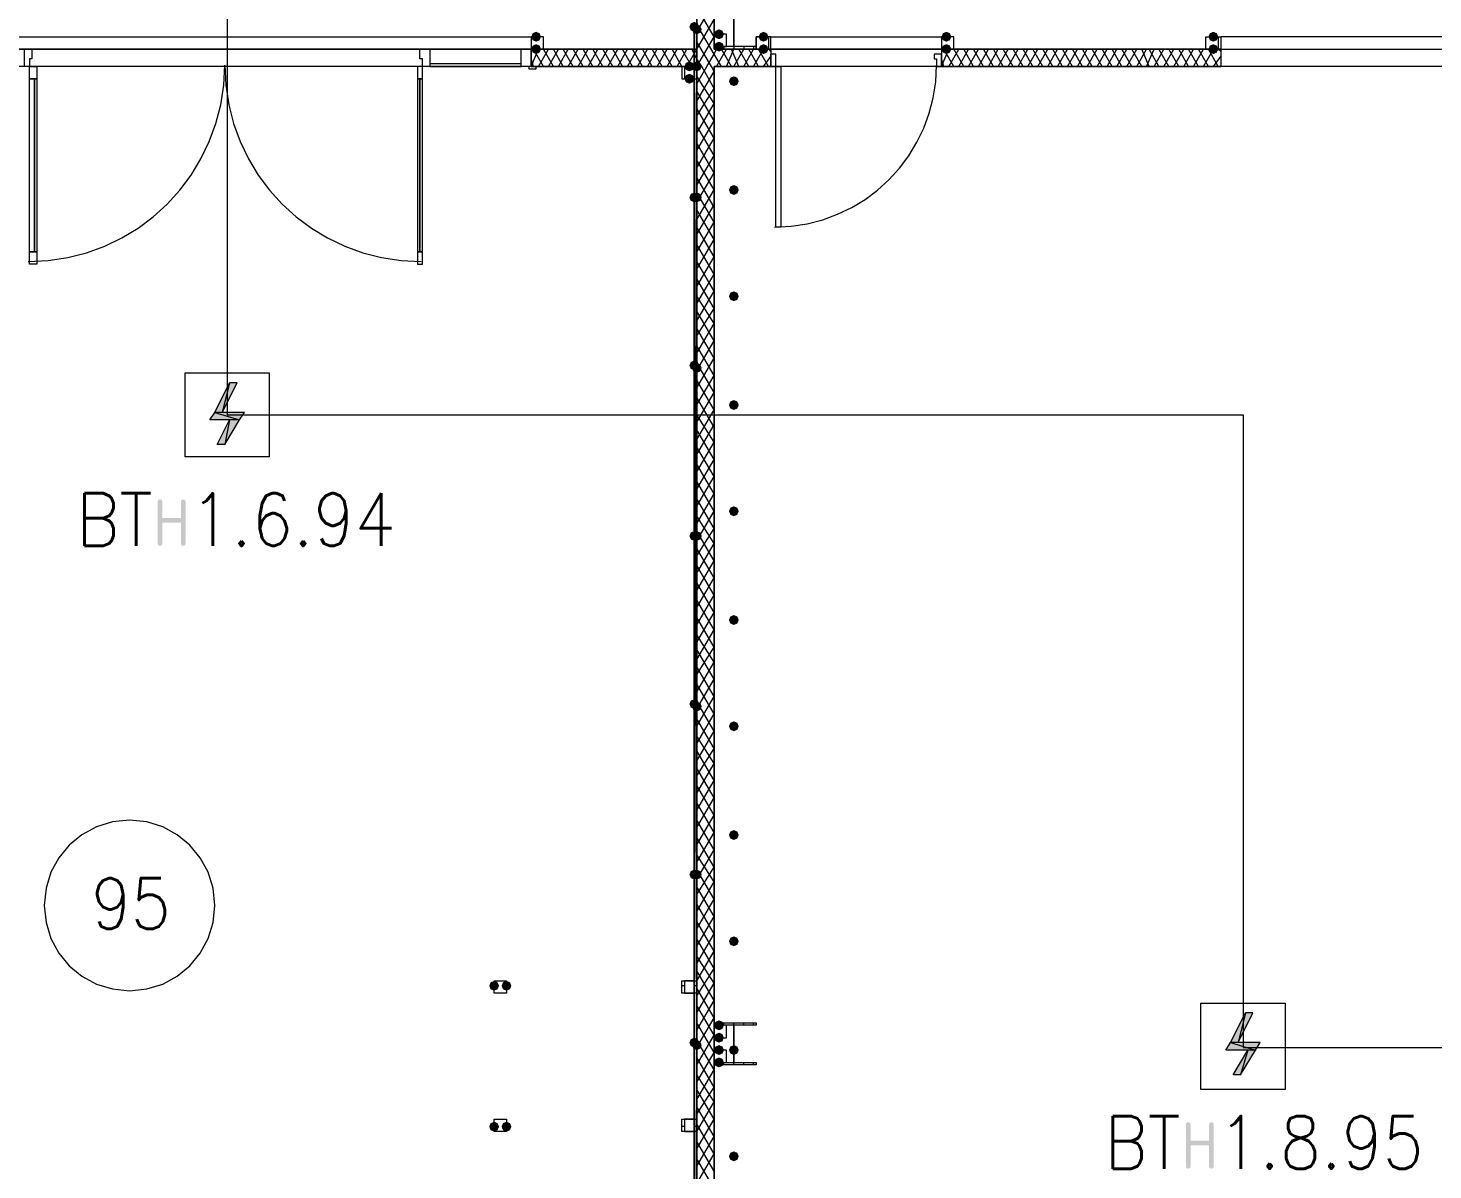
# Model space of a CAD drawing. Header units: millimetres. Extents: x 0 to 420, y 0 to 297.
# Drawn here: x 240.43 to 264.49, y 121.14 to 140.69 of the extents above; entities that cross this region are included whole.
import ezdxf

# ---------------------------------------------------------------- set-up
doc = ezdxf.new("R2010")
doc.units = ezdxf.units.MM
doc.styles.get("Standard").update_dxf_attribs({"font": 'STANDARD'})

msp = doc.modelspace()

# ---------------------------------------------------------------- hatches: boundary and pattern name
for color, points in [(254, [(251.925667, 140.716), (251.900796, 140.656204), (251.841, 140.631333), (251.781204, 140.656204), (251.756333, 140.716), (251.781204, 140.775796), (251.841, 140.800667), (251.900796, 140.775796)]), (7, [(249.216333, 140.546667), (249.191462, 140.486871), (249.131667, 140.462), (249.071871, 140.486871), (249.047, 140.546667), (249.071871, 140.606462), (249.131667, 140.631333), (249.191462, 140.606463)]), (254, [(251.968, 140.673667), (251.943129, 140.613871), (251.883333, 140.589), (251.823537, 140.613871), (251.798667, 140.673667), (251.823537, 140.733462), (251.883333, 140.758333), (251.943129, 140.733463)]), (254, [(251.968, 140.673667), (251.943129, 140.613871), (251.883333, 140.589), (251.823537, 140.613871), (251.798667, 140.673667), (251.823537, 140.733462), (251.883333, 140.758333), (251.943129, 140.733463)]), (7, [(252.349, 140.589), (252.324129, 140.529204), (252.264333, 140.504333), (252.204538, 140.529204), (252.179667, 140.589), (252.204537, 140.648796), (252.264333, 140.673667), (252.324129, 140.648796)]), (7, [(253.111, 140.546667), (253.086129, 140.486871), (253.026333, 140.462), (252.966538, 140.486871), (252.941667, 140.546667), (252.966537, 140.606462), (253.026333, 140.631333), (253.086129, 140.606463)]), (7, [(256.243667, 140.546667), (256.218796, 140.486871), (256.159, 140.462), (256.099204, 140.486871), (256.074333, 140.546667), (256.099204, 140.606462), (256.159, 140.631333), (256.218796, 140.606463)]), (7, [(260.815667, 140.546667), (260.790796, 140.486871), (260.731, 140.462), (260.671204, 140.486871), (260.646333, 140.546667), (260.671204, 140.606462), (260.731, 140.631333), (260.790796, 140.606463)]), (7, [(249.216333, 140.335), (249.191462, 140.275204), (249.131667, 140.250333), (249.071871, 140.275204), (249.047, 140.335), (249.071871, 140.394796), (249.131667, 140.419667), (249.191462, 140.394796)]), (7, [(252.349, 140.377333), (252.324129, 140.317537), (252.264333, 140.292667), (252.204538, 140.317537), (252.179667, 140.377333), (252.204537, 140.437129), (252.264333, 140.462), (252.324129, 140.437129)]), (7, [(253.111, 140.335), (253.086129, 140.275204), (253.026333, 140.250333), (252.966538, 140.275204), (252.941667, 140.335), (252.966537, 140.394796), (253.026333, 140.419667), (253.086129, 140.394796)]), (7, [(256.243667, 140.335), (256.218796, 140.275204), (256.159, 140.250333), (256.099204, 140.275204), (256.074333, 140.335), (256.099204, 140.394796), (256.159, 140.419667), (256.218796, 140.394796)]), (7, [(260.815667, 140.335), (260.790796, 140.275204), (260.731, 140.250333), (260.671204, 140.275204), (260.646333, 140.335), (260.671204, 140.394796), (260.731, 140.419667), (260.790796, 140.394796)]), (7, [(251.841, 140.038667), (251.816129, 139.978871), (251.756333, 139.954), (251.696538, 139.978871), (251.671667, 140.038667), (251.696537, 140.098462), (251.756333, 140.123333), (251.816129, 140.098463)]), (7, [(251.968, 140.038667), (251.943129, 139.978871), (251.883333, 139.954), (251.823537, 139.978871), (251.798667, 140.038667), (251.823537, 140.098462), (251.883333, 140.123333), (251.943129, 140.098463)]), (7, [(251.841, 139.827), (251.816129, 139.767204), (251.756333, 139.742333), (251.696538, 139.767204), (251.671667, 139.827), (251.696537, 139.886796), (251.756333, 139.911667), (251.816129, 139.886796)]), (7, [(252.603, 139.784667), (252.578129, 139.724871), (252.518333, 139.7), (252.458537, 139.724871), (252.433667, 139.784667), (252.458537, 139.844462), (252.518333, 139.869333), (252.578129, 139.844463)]), (254, [(251.925667, 137.795), (251.900796, 137.735204), (251.841, 137.710333), (251.781204, 137.735204), (251.756333, 137.795), (251.781204, 137.854796), (251.841, 137.879667), (251.900796, 137.854796)]), (254, [(251.968, 137.795), (251.943129, 137.735204), (251.883333, 137.710333), (251.823537, 137.735204), (251.798667, 137.795), (251.823537, 137.854796), (251.883333, 137.879667), (251.943129, 137.854796)]), (7, [(252.603, 137.922), (252.578129, 137.862204), (252.518333, 137.837333), (252.458537, 137.862204), (252.433667, 137.922), (252.458537, 137.981796), (252.518333, 138.006667), (252.578129, 137.981796)]), (7, [(252.603, 136.101667), (252.578129, 136.041871), (252.518333, 136.017), (252.458537, 136.041871), (252.433667, 136.101667), (252.458537, 136.161462), (252.518333, 136.186333), (252.578129, 136.161463)]), (254, [(251.925667, 134.916333), (251.900796, 134.856537), (251.841, 134.831667), (251.781204, 134.856537), (251.756333, 134.916333), (251.781204, 134.976129), (251.841, 135.001), (251.900796, 134.976129)]), (254, [(251.968, 134.874), (251.943129, 134.814204), (251.883333, 134.789333), (251.823537, 134.814204), (251.798667, 134.874), (251.823537, 134.933796), (251.883333, 134.958667), (251.943129, 134.933796)]), (7, [(252.603, 134.239), (252.578129, 134.179204), (252.518333, 134.154333), (252.458537, 134.179204), (252.433667, 134.239), (252.458537, 134.298796), (252.518333, 134.323667), (252.578129, 134.298796)]), (7, [(242.649375, 131.865687), (242.649375, 132.582267), (242.659365, 132.612032), (242.689613, 132.621954), (242.719379, 132.612032), (242.729301, 132.582267), (242.729301, 132.303352), (243.047352, 132.303352), (243.047352, 132.582267), (243.057274, 132.612032), (243.08704, 132.621954), (243.117081, 132.612032), (243.127278, 132.582267), (243.127278, 131.865687), (243.117081, 131.835921), (243.08704, 131.825999), (243.057274, 131.835921), (243.047352, 131.865687), (243.047352, 132.223977), (242.729301, 132.223977), (242.729301, 131.865687), (242.719379, 131.835921), (242.689613, 131.825999), (242.659365, 131.835921)]), (7, [(252.603, 132.418667), (252.578129, 132.358871), (252.518333, 132.334), (252.458537, 132.358871), (252.433667, 132.418667), (252.458537, 132.478462), (252.518333, 132.503333), (252.578129, 132.478463)]), (254, [(251.925667, 131.995333), (251.900796, 131.935538), (251.841, 131.910667), (251.781204, 131.935538), (251.756333, 131.995333), (251.781204, 132.055129), (251.841, 132.08), (251.900796, 132.055129)]), (254, [(251.968, 131.995333), (251.943129, 131.935538), (251.883333, 131.910667), (251.823537, 131.935538), (251.798667, 131.995333), (251.823537, 132.055129), (251.883333, 132.08), (251.943129, 132.055129)]), (7, [(252.603, 130.556), (252.578129, 130.496204), (252.518333, 130.471333), (252.458537, 130.496204), (252.433667, 130.556), (252.458537, 130.615796), (252.518333, 130.640667), (252.578129, 130.615796)]), (254, [(251.925667, 129.116667), (251.900796, 129.056871), (251.841, 129.032), (251.781204, 129.056871), (251.756333, 129.116667), (251.781204, 129.176462), (251.841, 129.201333), (251.900796, 129.176463)]), (254, [(251.968, 129.074333), (251.943129, 129.014537), (251.883333, 128.989667), (251.823537, 129.014537), (251.798667, 129.074333), (251.823537, 129.134129), (251.883333, 129.159), (251.943129, 129.134129)]), (7, [(252.603, 128.735667), (252.578129, 128.675871), (252.518333, 128.651), (252.458537, 128.675871), (252.433667, 128.735667), (252.458537, 128.795462), (252.518333, 128.820333), (252.578129, 128.795463)]), (7, [(252.603, 126.873), (252.578129, 126.813204), (252.518333, 126.788333), (252.458537, 126.813204), (252.433667, 126.873), (252.458537, 126.932796), (252.518333, 126.957667), (252.578129, 126.932796)]), (254, [(251.925667, 126.195667), (251.900796, 126.135871), (251.841, 126.111), (251.781204, 126.135871), (251.756333, 126.195667), (251.781204, 126.255462), (251.841, 126.280333), (251.900796, 126.255463)]), (254, [(251.968, 126.195667), (251.943129, 126.135871), (251.883333, 126.111), (251.823537, 126.135871), (251.798667, 126.195667), (251.823537, 126.255462), (251.883333, 126.280333), (251.943129, 126.255463)]), (7, [(252.603, 125.052667), (252.578129, 124.992871), (252.518333, 124.968), (252.458537, 124.992871), (252.433667, 125.052667), (252.458537, 125.112462), (252.518333, 125.137333), (252.578129, 125.112463)]), (7, [(248.496667, 124.290667), (248.471796, 124.230871), (248.412, 124.206), (248.352204, 124.230871), (248.327333, 124.290667), (248.352204, 124.350462), (248.412, 124.375333), (248.471796, 124.350463)]), (7, [(248.708333, 124.290667), (248.683462, 124.230871), (248.623667, 124.206), (248.563871, 124.230871), (248.539, 124.290667), (248.563871, 124.350462), (248.623667, 124.375333), (248.683462, 124.350463)]), (7, [(252.349, 123.613333), (252.324129, 123.553538), (252.264333, 123.528667), (252.204538, 123.553538), (252.179667, 123.613333), (252.204537, 123.673129), (252.264333, 123.698), (252.324129, 123.673129)]), (7, [(252.349, 123.401667), (252.324129, 123.341871), (252.264333, 123.317), (252.204538, 123.341871), (252.179667, 123.401667), (252.204537, 123.461462), (252.264333, 123.486333), (252.324129, 123.461463)]), (254, [(251.925667, 123.317), (251.900796, 123.257204), (251.841, 123.232333), (251.781204, 123.257204), (251.756333, 123.317), (251.781204, 123.376796), (251.841, 123.401667), (251.900796, 123.376796)]), (254, [(251.968, 123.274667), (251.943129, 123.214871), (251.883333, 123.19), (251.823537, 123.214871), (251.798667, 123.274667), (251.823537, 123.334462), (251.883333, 123.359333), (251.943129, 123.334463)]), (254, [(251.968, 123.274667), (251.943129, 123.214871), (251.883333, 123.19), (251.823537, 123.214871), (251.798667, 123.274667), (251.823537, 123.334462), (251.883333, 123.359333), (251.943129, 123.334463)]), (7, [(252.349, 123.19), (252.324129, 123.130204), (252.264333, 123.105333), (252.204538, 123.130204), (252.179667, 123.19), (252.204537, 123.249796), (252.264333, 123.274667), (252.324129, 123.249796)]), (7, [(252.603, 123.19), (252.578129, 123.130204), (252.518333, 123.105333), (252.458537, 123.130204), (252.433667, 123.19), (252.458537, 123.249796), (252.518333, 123.274667), (252.578129, 123.249796)]), (7, [(252.349, 122.978333), (252.324129, 122.918538), (252.264333, 122.893667), (252.204538, 122.918538), (252.179667, 122.978333), (252.204537, 123.038129), (252.264333, 123.063), (252.324129, 123.038129)]), (7, [(248.496667, 121.877667), (248.471796, 121.817871), (248.412, 121.793), (248.352204, 121.817871), (248.327333, 121.877667), (248.352204, 121.937462), (248.412, 121.962333), (248.471796, 121.937463)]), (7, [(248.708333, 121.877667), (248.683462, 121.817871), (248.623667, 121.793), (248.563871, 121.817871), (248.539, 121.877667), (248.563871, 121.937462), (248.623667, 121.962333), (248.683462, 121.937463)]), (7, [(260.260041, 121.197687), (260.260041, 121.914267), (260.270032, 121.944033), (260.30028, 121.953954), (260.330046, 121.944033), (260.339967, 121.914267), (260.339967, 121.635352), (260.658019, 121.635352), (260.658019, 121.914267), (260.667941, 121.944033), (260.697706, 121.953954), (260.727747, 121.944033), (260.737945, 121.914267), (260.737945, 121.197687), (260.727747, 121.167921), (260.697706, 121.158), (260.667941, 121.167921), (260.658019, 121.197687), (260.658019, 121.555977), (260.339967, 121.555977), (260.339967, 121.197687), (260.330046, 121.167921), (260.30028, 121.158), (260.270032, 121.167921)]), (7, [(252.603, 121.369667), (252.578129, 121.309871), (252.518333, 121.285), (252.458537, 121.309871), (252.433667, 121.369667), (252.458537, 121.429462), (252.518333, 121.454333), (252.578129, 121.429463)])]:
    msp.add_hatch(color=color).paths.add_polyline_path(points, flags=0)
h = msp.add_hatch(color=7)
h.paths.add_polyline_path([(251.883333, 140.673667), (251.841, 140.673667), (251.883333, 123.317)], flags=0)
h.paths.add_polyline_path([(251.841, 140.673667), (251.883333, 123.317), (251.841, 123.317)], flags=0)
h = msp.add_hatch(color=1)
h.paths.add_polyline_path([(244.009334, 134.619999), (243.882334, 134.619999), (243.755334, 134.111999)], flags=0)
h.paths.add_polyline_path([(243.882334, 134.619999), (243.755334, 134.111999), (243.628334, 134.111999)], flags=0)
h = msp.add_hatch(color=1)
h.paths.add_polyline_path([(244.136334, 134.111999), (243.628334, 134.111999), (244.051667, 133.984999)], flags=0)
h.paths.add_polyline_path([(243.628334, 134.111999), (244.051667, 133.984999), (243.543667, 133.984999)], flags=0)
h = msp.add_hatch(color=1)
h.paths.add_polyline_path([(244.051667, 133.984999), (243.882334, 133.984999), (243.797667, 133.561666)], flags=0)
h.paths.add_polyline_path([(243.882334, 133.984999), (243.797667, 133.561666), (243.670667, 133.561666)], flags=0)
h = msp.add_hatch(color=1)
h.paths.add_polyline_path([(261.408334, 123.825), (261.281334, 123.825), (261.154334, 123.317)], flags=0)
h.paths.add_polyline_path([(261.281334, 123.825), (261.154334, 123.317), (261.027334, 123.317)], flags=0)
h = msp.add_hatch(color=7)
h.paths.add_polyline_path([(251.883333, 123.274667), (251.841, 123.274667), (251.883333, 105.537)], flags=0)
h.paths.add_polyline_path([(251.841, 123.274667), (251.883333, 105.537), (251.841, 105.537)], flags=0)
h = msp.add_hatch(color=1)
h.paths.add_polyline_path([(261.535334, 123.317), (261.027334, 123.317), (261.450667, 123.19)], flags=0)
h.paths.add_polyline_path([(261.027334, 123.317), (261.450667, 123.19), (260.942667, 123.19)], flags=0)
h = msp.add_hatch(color=1)
h.paths.add_polyline_path([(261.450667, 123.19), (261.323667, 123.19), (261.196667, 122.766666)], flags=0)
h.paths.add_polyline_path([(261.323667, 123.19), (261.196667, 122.766666), (261.069667, 122.766666)], flags=0)

# ---------------------------------------------------------------- linework, layer by layer
at = {"color": 8, "lineweight": 0}
for points in [[(251.883333, 187.409667), (235.796667, 187.409667), (235.796667, 140.335), (251.883333, 140.335)], [(235.796667, 105.537), (251.883333, 105.537), (251.883333, 140.038667), (239.268, 140.038667), (239.268, 131.106333), (235.796667, 131.106333)]]:
    msp.add_lwpolyline(points, close=True, dxfattribs=at)
at = {"color": 1, "lineweight": 0}
msp.add_lwpolyline([(243.840001, 163.872333), (243.840001, 134.069666), (261.239001, 134.069666), (261.239001, 123.232333), (278.595667, 123.232333), (368.596334, 123.232333)], dxfattribs=at)
at = {"color": 7, "lineweight": 0}
for points in [[(251.883333, 158.665333), (251.883333, 140.335)], [(252.179667, 140.335), (252.179667, 151.468667)], [(251.883333, 140.631333), (252.179667, 141.139333)], [(252.179667, 140.546667), (251.883333, 141.054667)], [(252.518333, 141.054667), (252.518333, 140.335)], [(251.883333, 140.335), (252.179667, 140.843)], [(238.633, 140.462), (238.633, 140.546667), (243.84, 140.546667)], [(243.84, 140.546667), (249.047, 140.546667), (249.047, 140.462)], [(251.883333, 140.673667), (251.883333, 123.317), (251.841, 140.673667), (251.841, 123.317)], [(252.179667, 140.250333), (251.883333, 140.758333)], [(251.883333, 140.038667), (252.179667, 140.546667)], [(253.153333, 140.462), (253.153333, 140.546667), (254.592667, 140.546667)], [(254.592667, 140.546667), (256.074333, 140.546667), (256.074333, 140.462)], [(263.017, 140.546667), (260.858, 140.546667), (260.858, 140.462)], [(265.176, 140.462), (265.176, 140.546667), (263.017, 140.546667)], [(243.84, 140.335), (238.633, 140.335), (238.633, 140.462)], [(249.047, 140.462), (249.047, 140.335), (243.84, 140.335)], [(248.877667, 140.335), (247.311333, 140.335)], [(249.047, 140.038667), (249.174, 140.335)], [(249.047, 140.335), (249.047, 140.038667), (249.131667, 140.038667)], [(251.883333, 140.335), (249.047, 140.335)], [(249.258667, 140.038667), (249.089333, 140.335)], [(249.174, 140.038667), (249.343333, 140.335)], [(249.428, 140.038667), (249.258667, 140.335)], [(249.343333, 140.038667), (249.512667, 140.335)], [(249.597333, 140.038667), (249.428, 140.335)], [(249.512667, 140.038667), (249.682, 140.335)], [(249.766667, 140.038667), (249.597333, 140.335)], [(249.682, 140.038667), (249.851333, 140.335)], [(249.936, 140.038667), (249.766667, 140.335)], [(249.851333, 140.038667), (250.020667, 140.335)], [(250.105333, 140.038667), (249.936, 140.335)], [(250.020667, 140.038667), (250.19, 140.335)], [(250.274667, 140.038667), (250.105333, 140.335)], [(250.19, 140.038667), (250.359333, 140.335)], [(250.444, 140.038667), (250.274667, 140.335)], [(250.359333, 140.038667), (250.528667, 140.335)], [(250.613333, 140.038667), (250.444, 140.335)], [(250.528667, 140.038667), (250.698, 140.335)], [(250.782667, 140.038667), (250.613333, 140.335)], [(250.698, 140.038667), (250.867333, 140.335)], [(250.952, 140.038667), (250.782667, 140.335)], [(250.867333, 140.038667), (251.036667, 140.335)], [(251.121333, 140.038667), (250.952, 140.335)], [(251.036667, 140.038667), (251.206, 140.335)], [(251.290667, 140.038667), (251.121333, 140.335)], [(251.206, 140.038667), (251.375333, 140.335)], [(251.46, 140.038667), (251.290667, 140.335)], [(251.375333, 140.038667), (251.544667, 140.335)], [(251.629333, 140.038667), (251.46, 140.335)], [(251.544667, 140.038667), (251.714, 140.335)], [(251.798667, 140.038667), (251.629333, 140.335)], [(251.714, 140.038667), (251.883333, 140.335)], [(251.883333, 140.165667), (251.798667, 140.335)], [(252.137333, 140.038667), (251.883333, 140.462)], [(252.179667, 140.377333), (252.179667, 140.335)], [(252.179667, 140.250333), (252.222, 140.335)], [(253.153333, 140.335), (252.179667, 140.335)], [(252.222, 140.038667), (252.391333, 140.335)], [(252.476, 140.038667), (252.306667, 140.335)], [(252.349, 140.377333), (252.349, 140.335)], [(252.391333, 140.038667), (252.518333, 140.335)], [(252.603, 140.038667), (252.476, 140.335)], [(252.518333, 140.038667), (252.687667, 140.335)], [(252.772333, 140.038667), (252.603, 140.335)], [(252.687667, 140.377333), (252.687667, 140.335)], [(252.687667, 140.038667), (252.857, 140.335)], [(252.941667, 140.038667), (252.772333, 140.335)], [(252.857, 140.377333), (252.857, 140.335)], [(252.857, 140.038667), (253.026333, 140.335)], [(253.111, 140.038667), (252.941667, 140.335)], [(253.153333, 140.292667), (253.111, 140.335)], [(254.592667, 140.335), (253.153333, 140.335), (253.153333, 140.462)], [(253.153333, 140.335), (253.153333, 140.250333), (253.153333, 140.038667)], [(253.153333, 140.335), (253.153333, 140.250333)], [(256.074333, 140.462), (256.074333, 140.335), (254.592667, 140.335)], [(256.074333, 140.038667), (256.201333, 140.335)], [(256.074333, 140.335), (256.074333, 140.250333), (256.074333, 140.038667)], [(256.074333, 140.335), (256.074333, 140.250333)], [(260.858, 140.335), (256.074333, 140.335)], [(256.286, 140.038667), (256.116667, 140.335)], [(256.201333, 140.038667), (256.370667, 140.335)], [(256.455333, 140.038667), (256.286, 140.335)], [(256.370667, 140.038667), (256.54, 140.335)], [(256.624667, 140.038667), (256.455333, 140.335)], [(256.54, 140.038667), (256.709333, 140.335)], [(256.794, 140.038667), (256.624667, 140.335)], [(256.709333, 140.038667), (256.878667, 140.335)], [(256.963333, 140.038667), (256.794, 140.335)], [(256.878667, 140.038667), (257.048, 140.335)], [(257.132667, 140.038667), (256.963333, 140.335)], [(257.048, 140.038667), (257.217333, 140.335)], [(257.302, 140.038667), (257.132667, 140.335)], [(257.217333, 140.038667), (257.386667, 140.335)], [(257.471333, 140.038667), (257.302, 140.335)], [(257.386667, 140.038667), (257.556, 140.335)], [(257.640667, 140.038667), (257.471333, 140.335)], [(257.556, 140.038667), (257.725333, 140.335)], [(257.81, 140.038667), (257.640667, 140.335)], [(257.725333, 140.038667), (257.894667, 140.335)], [(257.979333, 140.038667), (257.81, 140.335)], [(257.894667, 140.038667), (258.064, 140.335)], [(258.148667, 140.038667), (257.979333, 140.335)], [(258.064, 140.038667), (258.233333, 140.335)], [(258.318, 140.038667), (258.148667, 140.335)], [(258.233333, 140.038667), (258.402667, 140.335)], [(258.487333, 140.038667), (258.318, 140.335)], [(258.402667, 140.038667), (258.572, 140.335)], [(258.656667, 140.038667), (258.487333, 140.335)], [(258.572, 140.038667), (258.741333, 140.335)], [(258.826, 140.038667), (258.656667, 140.335)], [(258.741333, 140.038667), (258.910667, 140.335)], [(258.995333, 140.038667), (258.826, 140.335)], [(258.910667, 140.038667), (259.08, 140.335)], [(259.164667, 140.038667), (258.995333, 140.335)], [(259.08, 140.038667), (259.249333, 140.335)], [(259.334, 140.038667), (259.164667, 140.335)], [(259.249333, 140.038667), (259.418667, 140.335)], [(259.503333, 140.038667), (259.334, 140.335)], [(259.418667, 140.038667), (259.588, 140.335)], [(259.630333, 140.038667), (259.503333, 140.335)], [(259.588, 140.038667), (259.715, 140.335)], [(259.799667, 140.038667), (259.630333, 140.335)], [(259.715, 140.038667), (259.884333, 140.335)], [(259.969, 140.038667), (259.799667, 140.335)], [(259.884333, 140.038667), (260.053667, 140.335)], [(260.138333, 140.038667), (259.969, 140.335)], [(260.053667, 140.038667), (260.223, 140.335)], [(260.307667, 140.038667), (260.138333, 140.335)], [(260.223, 140.038667), (260.392333, 140.335)], [(260.477, 140.038667), (260.307667, 140.335)], [(260.392333, 140.038667), (260.561667, 140.335)], [(260.646333, 140.038667), (260.477, 140.335)], [(260.561667, 140.038667), (260.731, 140.335)], [(260.815667, 140.038667), (260.646333, 140.335)], [(260.858, 140.292667), (260.815667, 140.335)], [(260.858, 140.462), (260.858, 140.335), (263.017, 140.335)], [(260.858, 140.335), (260.858, 140.038667)], [(260.858, 140.335), (260.858, 140.038667)], [(263.017, 140.335), (265.176, 140.335), (265.176, 140.462)], [(240.432167, 136.694333), (240.776272, 136.711709), (241.110437, 136.762708), (241.432969, 136.845638), (241.742178, 136.958809), (242.036371, 137.100528), (242.313856, 137.269104), (242.572944, 137.462845), (242.81194, 137.68006), (243.029155, 137.919056), (243.222896, 138.178144), (243.391472, 138.455629), (243.533191, 138.749822), (243.646362, 139.059031), (243.729292, 139.381563), (243.780291, 139.715728), (243.797667, 140.059833)], [(243.797667, 140.059833), (243.815042, 139.715728), (243.866041, 139.381563), (243.948972, 139.059031), (244.062142, 138.749822), (244.203861, 138.455629), (244.372437, 138.178144), (244.566178, 137.919056), (244.783393, 137.68006), (245.02239, 137.462845), (245.281477, 137.269104), (245.558963, 137.100528), (245.853156, 136.958809), (246.162364, 136.845638), (246.484897, 136.762708), (246.819061, 136.711709), (247.163167, 136.694333)], [(248.877667, 140.081), (247.311333, 140.081)], [(249.089333, 140.038667), (249.047, 140.165667)], [(249.047, 140.038667), (251.883333, 140.038667)], [(251.968, 140.038667), (251.883333, 140.165667)], [(251.883333, 139.742333), (252.052667, 140.038667)], [(251.883333, 140.038667), (251.883333, 105.537)], [(252.179667, 139.657667), (251.968, 140.038667)], [(252.052667, 140.038667), (252.179667, 140.250333)], [(252.179667, 139.954), (252.137333, 140.038667)], [(252.306667, 140.038667), (252.179667, 140.250333)], [(252.179667, 105.537), (252.179667, 140.038667)], [(252.179667, 140.038667), (253.153333, 140.038667)], [(253.026333, 140.038667), (253.153333, 140.208)], [(253.216833, 137.287), (253.500342, 137.301316), (253.77566, 137.343334), (254.041395, 137.41166), (254.296151, 137.504901), (254.538537, 137.621663), (254.767157, 137.760552), (254.980619, 137.920176), (255.177528, 138.099139), (255.356491, 138.296048), (255.516114, 138.509509), (255.655004, 138.73813), (255.771766, 138.980515), (255.865007, 139.235272), (255.933333, 139.501006), (255.975351, 139.776325), (255.989667, 140.059833)], [(256.116667, 140.038667), (256.074333, 140.165667)], [(256.074333, 140.038667), (260.858, 140.038667)], [(260.731, 140.038667), (260.858, 140.208)], [(240.538, 136.863667), (240.538, 139.827)], [(247.142, 136.863667), (247.142, 139.827)], [(251.883333, 139.446), (252.179667, 139.954)], [(252.179667, 139.403667), (251.883333, 139.869333)], [(251.883333, 139.192), (252.179667, 139.657667)], [(252.179667, 139.107333), (251.883333, 139.615333)], [(251.883333, 138.895667), (252.179667, 139.403667)], [(252.179667, 138.811), (251.883333, 139.319)], [(251.883333, 138.599333), (252.179667, 139.107333)], [(252.179667, 138.514667), (251.883333, 139.022667)], [(251.883333, 138.303), (252.179667, 138.811)], [(252.179667, 138.218333), (251.883333, 138.726333)], [(251.883333, 138.006667), (252.179667, 138.514667)], [(252.179667, 137.922), (251.883333, 138.43)], [(251.883333, 137.710333), (252.179667, 138.218333)], [(252.179667, 137.625667), (251.883333, 138.133667)], [(251.883333, 137.414), (252.179667, 137.922)], [(252.179667, 137.371667), (251.883333, 137.879667)], [(251.883333, 137.16), (252.179667, 137.668)], [(252.179667, 137.075333), (251.883333, 137.583333)], [(251.883333, 136.863667), (252.179667, 137.371667)], [(252.179667, 136.779), (251.883333, 137.287)], [(251.883333, 136.567333), (252.179667, 137.075333)], [(252.179667, 136.482667), (251.883333, 136.990667)], [(251.883333, 136.271), (252.179667, 136.779)], [(252.179667, 136.186333), (251.883333, 136.694333)], [(251.883333, 135.974667), (252.179667, 136.482667)], [(252.179667, 135.89), (251.883333, 136.398)], [(251.883333, 135.678333), (252.179667, 136.186333)], [(252.179667, 135.636), (251.883333, 136.101667)], [(251.883333, 135.424333), (252.179667, 135.89)], [(252.179667, 135.339667), (251.883333, 135.847667)], [(251.883333, 135.128), (252.179667, 135.636)], [(252.179667, 135.043333), (251.883333, 135.551333)], [(251.883333, 134.831667), (252.179667, 135.339667)], [(252.179667, 134.747), (251.883333, 135.255)], [(251.883333, 134.535333), (252.179667, 135.043333)], [(243.120334, 134.789333), (244.559667, 134.789333)], [(252.179667, 134.450667), (251.883333, 134.958667)], [(251.883333, 134.239), (252.179667, 134.747)], [(252.179667, 134.154333), (251.883333, 134.662333)], [(251.883333, 133.942667), (252.179667, 134.450667)], [(252.179667, 133.858), (251.883333, 134.366)], [(251.883333, 133.646333), (252.179667, 134.154333)], [(252.179667, 133.604), (251.883333, 134.069667)], [(251.883333, 133.392333), (252.179667, 133.900333)], [(252.179667, 133.307667), (251.883333, 133.815667)], [(251.883333, 133.096), (252.179667, 133.604)], [(252.179667, 133.011333), (251.883333, 133.519333)], [(251.883333, 132.799667), (252.179667, 133.307667)], [(252.179667, 132.715), (251.883333, 133.223)], [(251.883333, 132.503333), (252.179667, 133.011333)], [(252.179667, 132.418667), (251.883333, 132.926667)], [(251.883333, 132.207), (252.179667, 132.715)], [(252.179667, 132.122333), (251.883333, 132.630333)], [(251.883333, 131.910667), (252.179667, 132.418667)], [(252.179667, 131.868333), (251.883333, 132.334)], [(251.883333, 131.656667), (252.179667, 132.122333)], [(252.179667, 131.572), (251.883333, 132.08)], [(251.883333, 131.360333), (252.179667, 131.868333)], [(252.179667, 131.275667), (251.883333, 131.783667)], [(251.883333, 131.064), (252.179667, 131.572)], [(252.179667, 130.979333), (251.883333, 131.487333)], [(251.883333, 130.767667), (252.179667, 131.275667)], [(252.179667, 130.683), (251.883333, 131.191)], [(251.883333, 130.471333), (252.179667, 130.979333)], [(252.179667, 130.386667), (251.883333, 130.894667)], [(251.883333, 130.175), (252.179667, 130.683)], [(252.179667, 130.090333), (251.883333, 130.598333)], [(251.883333, 129.878667), (252.179667, 130.386667)], [(252.179667, 129.836333), (251.883333, 130.302)], [(251.883333, 129.624667), (252.179667, 130.090333)], [(252.179667, 129.54), (251.883333, 130.048)], [(251.883333, 129.328333), (252.179667, 129.836333)], [(252.179667, 129.243667), (251.883333, 129.751667)], [(251.883333, 129.032), (252.179667, 129.54)], [(252.179667, 128.947333), (251.883333, 129.455333)], [(251.883333, 128.735667), (252.179667, 129.243667)], [(252.179667, 128.651), (251.883333, 129.159)], [(251.883333, 128.439333), (252.179667, 128.947333)], [(252.179667, 128.354667), (251.883333, 128.862667)], [(251.883333, 128.143), (252.179667, 128.651)], [(252.179667, 128.100667), (251.883333, 128.566333)], [(251.883333, 127.889), (252.179667, 128.354667)], [(252.179667, 127.804333), (251.883333, 128.312333)], [(251.883333, 127.592667), (252.179667, 128.100667)], [(252.179667, 127.508), (251.883333, 128.016)], [(251.883333, 127.296333), (252.179667, 127.804333)], [(252.179667, 127.211667), (251.883333, 127.719667)], [(251.883333, 127), (252.179667, 127.508)], [(252.179667, 126.915333), (251.883333, 127.423333)], [(243.628333, 125.6665), (243.598661, 125.960844), (243.513561, 126.234996), (243.378905, 126.483083), (243.200566, 126.699232), (242.984416, 126.877572), (242.736329, 127.012228), (242.462177, 127.097328), (242.167833, 127.127), (241.87349, 127.097328), (241.599338, 127.012228), (241.351251, 126.877572), (241.135101, 126.699232), (240.956762, 126.483083), (240.822106, 126.234996), (240.737005, 125.960844), (240.707333, 125.6665)], [(251.883333, 126.703667), (252.179667, 127.211667)], [(252.179667, 126.619), (251.883333, 127.127)], [(251.883333, 126.407333), (252.179667, 126.915333)], [(252.179667, 126.322667), (251.883333, 126.830667)], [(251.883333, 126.111), (252.179667, 126.619)], [(252.179667, 126.068667), (251.883333, 126.534333)], [(251.883333, 125.857), (252.179667, 126.322667)], [(252.179667, 125.772333), (251.883333, 126.280333)], [(251.883333, 125.560667), (252.179667, 126.068667)], [(252.179667, 125.476), (251.883333, 125.984)], [(240.707333, 125.6665), (240.737005, 125.372156), (240.822106, 125.098004), (240.956762, 124.849917), (241.135101, 124.633768), (241.351251, 124.455428), (241.599338, 124.320772), (241.87349, 124.235672), (242.167833, 124.206), (242.462177, 124.235672), (242.736329, 124.320772), (242.984416, 124.455428), (243.200566, 124.633768), (243.378905, 124.849917), (243.513561, 125.098004), (243.598661, 125.372156), (243.628333, 125.6665)], [(251.883333, 125.264333), (252.179667, 125.772333)], [(252.179667, 125.179667), (251.883333, 125.687667)], [(251.883333, 124.968), (252.179667, 125.476)], [(252.179667, 124.883333), (251.883333, 125.391333)], [(251.883333, 124.671667), (252.179667, 125.179667)], [(252.179667, 124.587), (251.883333, 125.095)], [(251.883333, 124.375333), (252.179667, 124.883333)], [(252.179667, 124.333), (251.883333, 124.798667)], [(251.883333, 124.121333), (252.179667, 124.587)], [(252.179667, 124.036667), (251.883333, 124.544667)], [(251.671667, 124.290667), (251.629333, 124.290667)], [(251.883333, 124.290667), (251.841, 124.290667)], [(251.883333, 123.825), (252.179667, 124.333)], [(252.179667, 123.740333), (251.883333, 124.248333)], [(251.883333, 123.528667), (252.179667, 124.036667)], [(252.179667, 123.444), (251.883333, 123.952)], [(260.519334, 123.994333), (261.958667, 123.994333)], [(251.883333, 123.232333), (252.179667, 123.740333)], [(252.179667, 123.147667), (251.883333, 123.655667)], [(251.883333, 122.936), (252.179667, 123.444)], [(252.179667, 123.613333), (252.179667, 123.655667)], [(252.349, 123.613333), (252.349, 123.655667)], [(252.518333, 122.936), (252.518333, 123.655667)], [(252.687667, 123.613333), (252.687667, 123.655667)], [(252.857, 123.613333), (252.857, 123.655667)], [(251.883333, 123.274667), (251.883333, 105.537), (251.841, 123.274667), (251.841, 105.537)], [(252.179667, 122.851333), (251.883333, 123.359333)], [(251.883333, 122.639667), (252.179667, 123.147667)], [(252.179667, 122.555), (251.883333, 123.063)], [(252.179667, 122.936), (252.179667, 122.978333)], [(252.349, 122.936), (252.349, 122.978333)], [(252.687667, 122.936), (252.687667, 122.978333)], [(252.857, 122.936), (252.857, 122.978333)], [(251.883333, 122.343333), (252.179667, 122.851333)], [(252.179667, 122.301), (251.883333, 122.766667)], [(251.883333, 122.089333), (252.179667, 122.555)], [(252.179667, 122.004667), (251.883333, 122.512667)], [(251.883333, 121.793), (252.179667, 122.301)], [(252.179667, 121.708333), (251.883333, 122.216333)], [(251.883333, 121.496667), (252.179667, 122.004667)], [(251.671667, 121.877667), (251.629333, 121.877667)], [(251.883333, 121.877667), (251.841, 121.877667)], [(252.179667, 121.412), (251.883333, 121.92)], [(251.883333, 121.200333), (252.179667, 121.708333)], [(252.179667, 121.115667), (251.883333, 121.623667)], [(251.883333, 120.904), (252.179667, 121.412)], [(252.179667, 120.819333), (251.883333, 121.327333)]]:
    msp.add_lwpolyline(points, dxfattribs=at)
for points in [[(269.790333, 151.468667), (252.179667, 151.468667), (252.179667, 140.335), (269.790333, 140.335)], [(252.899333, 141.054667), (252.179667, 141.054667), (252.179667, 141.012333), (252.518333, 141.012333), (252.518333, 140.377333), (252.179667, 140.377333), (252.179667, 140.335), (252.899333, 140.335), (252.899333, 140.377333), (252.518333, 140.377333), (252.518333, 141.012333), (252.899333, 141.012333)], [(249.258667, 140.546667), (249.047, 140.546667), (249.047, 140.335), (249.258667, 140.335), (249.258667, 140.546667), (249.047, 140.546667), (249.047, 140.335), (249.258667, 140.335)], [(251.883333, 140.673667), (251.841, 140.673667), (251.883333, 123.317)], [(251.841, 140.673667), (251.883333, 123.317), (251.841, 123.317)], [(251.883333, 123.317), (251.883333, 140.673667), (251.841, 140.673667), (251.841, 123.317)], [(251.883333, 123.317), (251.883333, 140.673667), (251.841, 140.673667), (251.841, 123.317)], [(252.391333, 140.589), (252.179667, 140.589), (252.179667, 140.377333), (252.391333, 140.377333), (252.391333, 140.589), (252.179667, 140.589), (252.179667, 140.377333), (252.391333, 140.377333)], [(253.153333, 140.546667), (252.899333, 140.546667), (252.899333, 140.335), (253.153333, 140.335)], [(253.111, 140.546667), (253.111, 140.335), (252.899333, 140.335), (252.899333, 140.546667)], [(256.286, 140.546667), (256.074333, 140.546667), (256.074333, 140.335), (256.286, 140.335), (256.286, 140.546667), (256.074333, 140.546667), (256.074333, 140.335), (256.286, 140.335)], [(260.604, 140.546667), (260.815667, 140.546667), (260.815667, 140.335), (260.604, 140.335), (260.604, 140.546667), (260.858, 140.546667), (260.858, 140.335), (260.604, 140.335)], [(240.495667, 140.335), (240.495667, 140.165667), (240.453333, 140.165667), (240.453333, 140.038667), (240.368667, 140.038667), (240.368667, 140.335)], [(247.311333, 140.335), (247.311333, 140.038667), (247.184333, 140.038667), (247.184333, 140.165667), (247.142, 140.165667), (247.142, 140.335)], [(248.877667, 140.335), (247.311333, 140.335), (247.311333, 140.038667), (248.877667, 140.038667)], [(249.047, 140.038667), (248.877667, 140.038667), (248.877667, 140.335), (249.047, 140.335)], [(249.047, 140.335), (249.047, 140.038667)], [(240.580333, 140.038667), (240.580333, 139.827), (240.453333, 139.827), (240.453333, 140.038667)], [(247.099667, 140.038667), (247.099667, 139.827), (247.184333, 139.827), (247.184333, 140.038667)], [(249.004667, 139.996333), (249.131667, 139.996333), (249.131667, 140.038667), (249.004667, 140.038667)], [(249.131667, 140.038667), (249.047, 140.038667)], [(251.883333, 140.038667), (251.671667, 140.038667), (251.671667, 139.827), (251.883333, 139.827), (251.883333, 140.038667), (251.629333, 140.038667), (251.629333, 139.827), (251.883333, 139.827)], [(269.790333, 105.537), (269.790333, 140.038667), (269.536333, 140.038667), (256.370667, 140.038667), (252.179667, 140.038667), (252.179667, 105.537)], [(253.153333, 140.250333), (253.153333, 140.038667), (253.238, 140.038667), (253.238, 140.165667), (253.238, 140.250333)], [(253.153333, 140.038667), (253.153333, 140.250333)], [(253.238, 137.287), (253.238, 140.038667), (253.322667, 140.038667), (253.322667, 137.287)], [(255.947333, 140.250333), (255.947333, 140.165667), (255.989667, 140.165667), (255.989667, 140.038667), (256.074333, 140.038667), (256.074333, 140.250333)], [(256.074333, 140.038667), (256.074333, 140.250333)], [(240.453333, 136.863667), (240.453333, 139.827), (240.538, 139.827), (240.538, 136.863667)], [(240.538, 136.863667), (240.538, 139.827), (240.580333, 139.827), (240.580333, 136.863667)], [(247.142, 136.863667), (247.142, 139.827), (247.099667, 139.827), (247.099667, 136.863667)], [(247.184333, 136.863667), (247.184333, 139.827), (247.142, 139.827), (247.142, 136.863667)], [(240.453333, 136.652), (240.453333, 136.863667), (240.580333, 136.863667), (240.580333, 136.652)], [(247.184333, 136.652), (247.184333, 136.863667), (247.099667, 136.863667), (247.099667, 136.652)], [(248.623667, 124.375333), (248.623667, 124.163667), (248.412, 124.163667), (248.412, 124.375333), (248.623667, 124.375333), (248.623667, 124.163667), (248.412, 124.163667), (248.412, 124.375333)], [(251.883333, 124.375333), (251.883333, 124.163667), (251.629333, 124.163667), (251.629333, 124.375333)], [(251.841, 124.375333), (251.671667, 124.375333), (251.671667, 124.163667), (251.841, 124.163667)], [(252.899333, 122.936), (252.179667, 122.936), (252.179667, 122.978333), (252.518333, 122.978333), (252.518333, 123.613333), (252.179667, 123.613333), (252.179667, 123.655667), (252.899333, 123.655667), (252.899333, 123.613333), (252.518333, 123.613333), (252.518333, 122.978333), (252.899333, 122.978333)], [(252.391333, 123.613333), (252.179667, 123.613333), (252.179667, 123.401667), (252.391333, 123.401667), (252.391333, 123.613333), (252.179667, 123.613333), (252.179667, 123.401667), (252.391333, 123.401667)], [(251.883333, 123.274667), (251.841, 123.274667), (251.883333, 105.537)], [(251.841, 123.274667), (251.883333, 105.537), (251.841, 105.537)], [(251.883333, 105.537), (251.883333, 123.274667), (251.841, 123.274667), (251.841, 105.537)], [(251.883333, 105.537), (251.883333, 123.274667), (251.841, 123.274667), (251.841, 105.537)], [(252.391333, 123.19), (252.179667, 123.19), (252.179667, 122.978333), (252.391333, 122.978333), (252.391333, 123.19), (252.179667, 123.19), (252.179667, 122.978333), (252.391333, 122.978333)], [(248.623667, 122.004667), (248.623667, 121.793), (248.412, 121.793), (248.412, 122.004667), (248.623667, 122.004667), (248.623667, 121.793), (248.412, 121.793), (248.412, 122.004667)], [(251.883333, 122.004667), (251.883333, 121.793), (251.629333, 121.793), (251.629333, 122.004667)], [(251.841, 122.004667), (251.671667, 122.004667), (251.671667, 121.793), (251.841, 121.793)]]:
    msp.add_lwpolyline(points, close=True, dxfattribs=at)
at = {"color": 1, "lineweight": 0}
for points in [[(244.559667, 133.349999), (243.120334, 133.349999), (243.120334, 134.789333), (244.559667, 134.789333)], [(243.882334, 134.619999), (243.755334, 134.111999), (243.628334, 134.111999)], [(244.009334, 134.619999), (243.882334, 134.619999), (243.755334, 134.111999)], [(243.628334, 134.111999), (244.051667, 133.984999), (243.543667, 133.984999)], [(244.136334, 134.111999), (243.628334, 134.111999), (244.051667, 133.984999)], [(243.882334, 133.984999), (243.797667, 133.561666), (243.670667, 133.561666)], [(244.051667, 133.984999), (243.882334, 133.984999), (243.797667, 133.561666)], [(261.958667, 122.512666), (260.519334, 122.512666), (260.519334, 123.994333), (261.958667, 123.994333)], [(261.281334, 123.825), (261.154334, 123.317), (261.027334, 123.317)], [(261.408334, 123.825), (261.281334, 123.825), (261.154334, 123.317)], [(261.027334, 123.317), (261.450667, 123.19), (260.942667, 123.19)], [(261.535334, 123.317), (261.027334, 123.317), (261.450667, 123.19)], [(261.323667, 123.19), (261.196667, 122.766666), (261.069667, 122.766666)], [(261.450667, 123.19), (261.323667, 123.19), (261.196667, 122.766666)]]:
    msp.add_lwpolyline(points, close=True, dxfattribs=at)

# ---------------------------------------------------------------- texts
at = {"color": 7, "attachment_point": 1}
for s, insert, char_height, width in [('BT', (241.25766, 132.727563), 0.90157, 1.30226778), ('1.6.94', (243.205, 132.727563), 0.90157, 3.00523333), ('95', (241.511667, 126.136359), 0.872032, 1.06581689), ('BT', (258.868333, 122.059567), 0.90157, 1.30226778), ('1.8.95', (260.815674, 122.059567), 0.90157, 2.90505889)]:
    msp.add_mtext(s, dxfattribs=dict(at, insert=insert, char_height=char_height, width=width))

doc.saveas('drawing.dxf')
